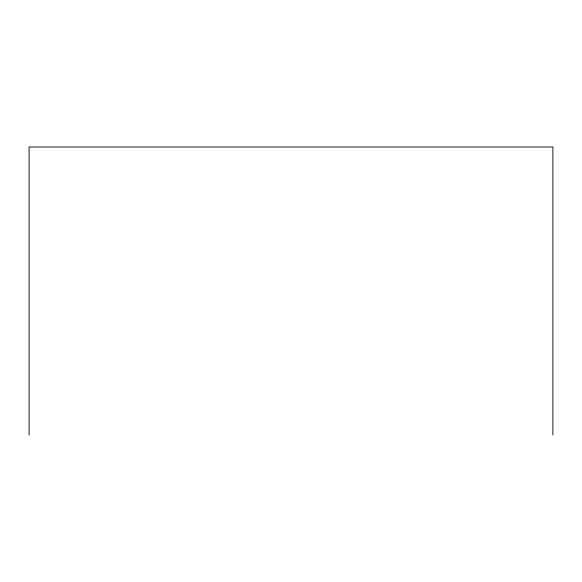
<?xml version="1.0" encoding="UTF-8"?>
<svg xmlns="http://www.w3.org/2000/svg" width="582" height="582" viewBox="0 0 582 582"><rect width="100%" height="100%" fill="white"/><g stroke="black" fill="none" stroke-linecap="round" stroke-linejoin="round"><path stroke-width="0.87" d="M552.9 435.001L552.9 146.999L29.1 146.999L29.1 435.001"/></g></svg>
